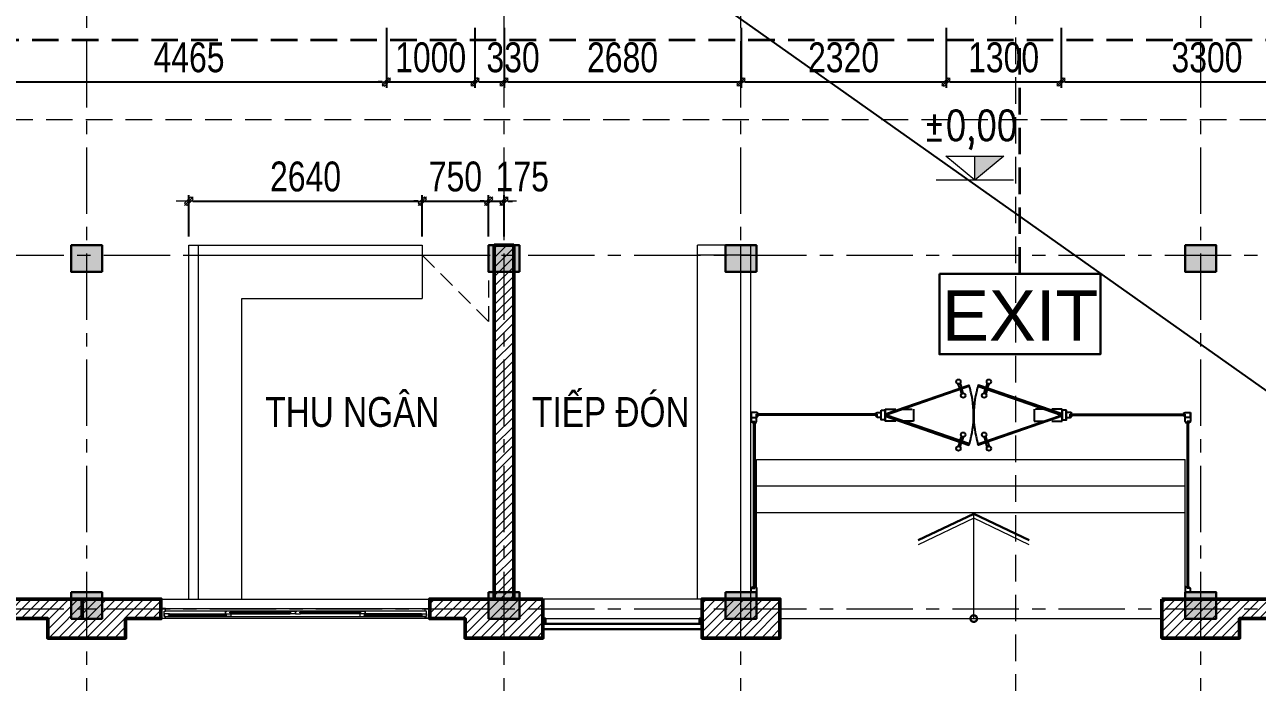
# Model space of a CAD drawing. Header units: millimetres. Extents: x 1109421 to 1726579, y -247837 to 144927.
# Drawn here: x 1653580 to 1667522, y -131475 to -124039 of the extents above; entities that cross this region are included whole.
import ezdxf
from ezdxf.enums import TextEntityAlignment as Align

# ---------------------------------------------------------------- set-up
doc = ezdxf.new("R2010")
doc.units = ezdxf.units.MM
doc.header["$LTSCALE"] = 600
doc.header["$MEASUREMENT"] = 0
for name, pattern in [('00_Hidden', [2.4, 1.6, -0.8]), ('CENTER', [2, 1.25, -0.25, 0.25, -0.25]), ('DASHED', [0.75, 0.5, -0.25]), ('HIDDEN', [0.375, 0.25, -0.125])]:
    doc.linetypes.add(name, pattern=pattern)
doc.layers.get('0').update_dxf_attribs({"lineweight": 0})
doc.layers.get('Defpoints').update_dxf_attribs({"lineweight": 0})
for name, color, linetype, lineweight in [('0.15_Cua', 144, 'Continuous', 15), ('21', 7, 'Continuous', 25), ('cat1', 30, 'Continuous', 50), ('cat2', 22, 'Continuous', 30), ('dim', 144, 'Continuous', 13), ('hatch1', 136, 'Continuous', 9), ('LC MANH DUT', 35, 'HIDDEN', 5), ('LC Text1', 3, 'Continuous', 20), ('LC Text2', 7, 'Continuous', 25), ('Noi that', 35, 'Continuous', 9), ('noithat', 125, 'Continuous', 9), ('PCCC-ATTOMAT', 3, 'Continuous', 30), ('PCCC-BAO CHAY - DAY', 3, 'DASHED', 35), ('thay1', 63, 'Continuous', 18), ('truc', 76, 'CENTER', 9)]:
    doc.layers.add(name, color=color, linetype=linetype, lineweight=lineweight)
for name, color, linetype in [('CUA', 67, 'Continuous'), ('Furniture', 17, 'Continuous'), ('HATCH', 8, 'Continuous')]:
    doc.layers.add(name, color=color, linetype=linetype)
doc.layers.add('KCS_Plotter', color=11, linetype='Continuous', plot=False)
doc.styles.add('chu theo TCVN', font='arial.ttf')
doc.styles.add('HOATBIF', font='hoatbif.shx', dxfattribs={"width": 0.8})
doc.styles.add('T1', font='Vnsimli.shx', dxfattribs={"width": 0.8})
doc.styles.add('T2', font='VHARIAL.TTF', dxfattribs={"width": 0.8})
doc.dimstyles.new('1-135', dxfattribs={"dimscale": 135, "dimtxt": 2.5, "dimasz": 0.35, "dimexe": 0.5, "dimexo": 0, "dimgap": 0.8, "dimtad": 1, "dimdec": 0, "dimzin": 0, "dimdsep": 46, "dimtxsty": 'HOATBIF', "dimblk1": 'DOT', "dimblk2": 'DOT', "dimsah": 1, "dimcen": -1, "dimdle": 1, "dimclrd": 256, "dimclre": 256, "dimclrt": 4, "dimadec": 3, "dimazin": 2, "dimtfac": 0.333333, "dimtdec": 0, "dimtix": 1, "dimtmove": 2, "dimatfit": 3, "dimldrblk": 'DOT', "dimfxl": 1, "dimtvp": 0.833333, "dimtolj": 1, "dimtzin": 0, "dimarcsym": 0})

# ---------------------------------------------------------------- blocks, each defined once
blk = doc.blocks.new('COT BT')
at = {"layer": 'cat2', "ltscale": 2}
h = blk.add_hatch(color=256, dxfattribs=at)
h.dxf.hatch_style = 1
h.paths.add_polyline_path([(240, 190), (-110, 190), (-110, -110), (240, -110)])
blk.add_lwpolyline([(-110, 190), (240, 190), (240, -110), (-110, -110)], close=True, dxfattribs=at)
blk = doc.blocks.new('Caodo1')
at = {"layer": 'LC Text1'}
blk.add_hatch(color=256, dxfattribs=at).paths.add_polyline_path([(0, 200), (0, 0), (243, 200)])
for p, q in [((0, 0), (0, 200)), ((324, 0), (-324, 0))]:
    blk.add_line(p, q, dxfattribs=at)
blk.add_lwpolyline([(-243, 200), (243, 200), (0, 0), (0, 0)], close=True, dxfattribs=at)
at = {"layer": 'LC Text1', "style": 'T1', "width": 0.8}
blk.add_attdef('%%P0,00', text='', height=250, dxfattribs=at).set_placement((-39, 460), align=Align.MIDDLE_CENTER)
blk = doc.blocks.new('*U616')
for p, q in [((50, 0), (2990, 0)), ((50, -110), (2990, -110)), ((95, -20), (730, -20)), ((790, -50), (1460, -50)), ((790, -80), (1460, -80)), ((2250, -50), (1580, -50)), ((2250, -80), (1580, -80)), ((2945, -20), (2310, -20)), ((2945, -50), (2310, -50))]:
    blk.add_line(p, q)
at = {"color": 8, "lineweight": 5}
for p, q in [((50, -20), (2990, -20)), ((2990, -80), (50, -80)), ((95, -30), (730, -30)), ((95, -40), (730, -40)), ((95, -50), (730, -50)), ((790, -60), (1460, -60)), ((790, -70), (1460, -70)), ((2250, -60), (1580, -60)), ((2250, -70), (1580, -70)), ((2945, -30), (2310, -30)), ((2945, -40), (2310, -40))]:
    blk.add_line(p, q, dxfattribs=at)
for points in [[(50, -20), (35, -20), (35, -80), (50, -80), (50, -110), (0, -110), (0, 0), (0, 0), (0, 0), (50, 0), (50, -20), (35, -20)], [(2990, -20), (3005, -20), (3005, -80), (2990, -80), (2990, -110), (3040, -110), (3040, 0), (3040, 0), (3040, 0), (2990, 0), (2990, -20), (3005, -20)], [(95, -40), (95, -50), (35, -50), (35, -20), (95, -20), (95, -30), (85, -30), (85, -40), (95, -40)], [(730, -40), (730, -50), (790, -50), (790, -20), (730, -20), (730, -30), (740, -30), (740, -40), (730, -40)], [(790, -70), (790, -80), (730, -80), (730, -50), (790, -50), (790, -60), (780, -60), (780, -70), (790, -70)], [(730, -50), (730, -80), (745, -80)], [(1460, -70), (1460, -80), (1520, -80), (1520, -50), (1460, -50), (1460, -60), (1470, -60), (1470, -70), (1460, -70)], [(1520, -50), (1520, -80), (1505, -80)], [(1520, -50), (1520, -80), (1535, -80)], [(1580, -70), (1580, -80), (1520, -80), (1520, -50), (1580, -50), (1580, -60), (1570, -60), (1570, -70), (1580, -70)], [(2310, -40), (2310, -50), (2250, -50), (2250, -20), (2310, -20), (2310, -30), (2300, -30), (2300, -40), (2310, -40)], [(2250, -70), (2250, -80), (2310, -80), (2310, -50), (2250, -50), (2250, -60), (2260, -60), (2260, -70), (2250, -70)], [(2310, -50), (2310, -80), (2295, -80)], [(2945, -40), (2945, -50), (3005, -50), (3005, -20), (2945, -20), (2945, -30), (2955, -30), (2955, -40), (2945, -40)]]:
    blk.add_lwpolyline(points)
for centre, start, end in [((94, -32), 14.2151, 83.5658), ((94, -38), 276.4342, 345.7849), ((731, -32), 96.4342, 165.7849), ((731, -38), 194.2151, 263.5658), ((789, -62), 14.2151, 83.5658), ((789, -68), 276.4342, 345.7849), ((1461, -62), 96.4342, 165.7849), ((1461, -68), 194.2151, 263.5658), ((1579, -62), 14.2151, 83.5658), ((1579, -68), 276.4342, 345.7849), ((2251, -62), 96.4342, 165.7849), ((2251, -68), 194.2151, 263.5658), ((2309, -32), 14.2151, 83.5658), ((2309, -38), 276.4342, 345.7849), ((2946, -32), 96.4342, 165.7849), ((2946, -38), 194.2151, 263.5658)]:
    blk.add_arc(centre, 8.25, start, end, dxfattribs=at)
blk = doc.blocks.new('DOT')
at = {"layer": 'dim'}
for p, q in [((-3, 0), (3, 0)), ((-1, -1), (1, 1))]:
    blk.add_line(p, q, dxfattribs=at)
blk.add_lwpolyline([(0.5, 1), (-1, -0.5), (-0.5, -1), (1, 0.5)], close=True, dxfattribs=at)
blk = doc.blocks.new('*D1763')
at = {"layer": 'Defpoints', "color": 0, "transparency": 16777216}
for p in [(1653207, -124075), (1657672, -124075), (1657672, -124687)]:
    blk.add_point(p, dxfattribs=at)
at = {"layer": 'dim', "lineweight": -2, "transparency": 16777216}
for p, q in [((1653207, -124075), (1653207, -124755)), ((1657672, -124075), (1657672, -124755)), ((1653254, -124687), (1657624, -124687))]:
    blk.add_line(p, q, dxfattribs=at)
at = {"layer": 'dim', "lineweight": -2, "transparency": 16777216, "xscale": 47.25, "yscale": 47.25, "zscale": 47.25, "rotation": 180}
blk.add_blockref('DOT', (1653207, -124687), dxfattribs=at)
at = {"layer": 'dim', "lineweight": -2, "transparency": 16777216, "xscale": 47.25, "yscale": 47.25, "zscale": 47.25}
blk.add_blockref('DOT', (1657672, -124687), dxfattribs=at)
at = {"layer": 'dim', "color": 4, "transparency": 16777216, "insert": (1655439, -124411), "char_height": 337.5, "attachment_point": 5, "style": 'HOATBIF'}
blk.add_mtext('\\A1;4465', dxfattribs=at)
blk = doc.blocks.new('_Dot')
at = {"color": 0, "linetype": 'ByBlock', "lineweight": -2}
blk.add_line((-0.5, 0), (-1, 0), dxfattribs=at)
at = {"color": 0, "linetype": 'ByBlock', "const_width": 0.5}
blk.add_lwpolyline([(-0.25, 0, 1), (0.25, 0, 1)], format="xyb", close=True, dxfattribs=at)
blk = doc.blocks.new('*D1764')
at = {"layer": 'Defpoints', "color": 0, "transparency": 16777216}
for p in [(1657672, -124075), (1658672, -124075), (1658672, -124687)]:
    blk.add_point(p, dxfattribs=at)
at = {"layer": 'dim', "lineweight": -2, "transparency": 16777216}
for p, q in [((1657672, -124075), (1657672, -124755)), ((1658672, -124075), (1658672, -124755)), ((1657624, -124687), (1657577, -124687)), ((1657672, -124687), (1658672, -124687)), ((1658719, -124687), (1658766, -124687))]:
    blk.add_line(p, q, dxfattribs=at)
at = {"layer": 'dim', "lineweight": -2, "transparency": 16777216, "xscale": 47.25, "yscale": 47.25, "zscale": 47.25}
blk.add_blockref('DOT', (1657672, -124687), dxfattribs=at)
at = {"layer": 'dim', "lineweight": -2, "transparency": 16777216, "xscale": 47.25, "yscale": 47.25, "zscale": 47.25, "rotation": 180}
blk.add_blockref('DOT', (1658672, -124687), dxfattribs=at)
at = {"layer": 'dim', "color": 4, "transparency": 16777216, "insert": (1658172, -124411), "char_height": 337.5, "attachment_point": 5, "style": 'HOATBIF'}
blk.add_mtext('\\A1;1000', dxfattribs=at)
blk = doc.blocks.new('*D1765')
at = {"layer": 'Defpoints', "color": 0, "transparency": 16777216}
for p in [(1658672, -124075), (1659002, -124075), (1659002, -124687)]:
    blk.add_point(p, dxfattribs=at)
at = {"layer": 'dim', "lineweight": -2, "transparency": 16777216}
for p, q in [((1658672, -124075), (1658672, -124755)), ((1659002, -124075), (1659002, -124755)), ((1658719, -124687), (1658954, -124687))]:
    blk.add_line(p, q, dxfattribs=at)
at = {"layer": 'dim', "lineweight": -2, "transparency": 16777216, "xscale": 47.25, "yscale": 47.25, "zscale": 47.25, "rotation": 180}
blk.add_blockref('DOT', (1658672, -124687), dxfattribs=at)
at = {"layer": 'dim', "lineweight": -2, "transparency": 16777216, "xscale": 47.25, "yscale": 47.25, "zscale": 47.25}
blk.add_blockref('DOT', (1659002, -124687), dxfattribs=at)
at = {"layer": 'dim', "color": 4, "transparency": 16777216, "insert": (1659104, -124411), "char_height": 337.5, "attachment_point": 5, "style": 'HOATBIF'}
blk.add_mtext('\\A1;330', dxfattribs=at)
blk = doc.blocks.new('*D1766')
at = {"layer": 'Defpoints', "color": 0, "transparency": 16777216}
for p in [(1659002, -124075), (1661682, -124075), (1661682, -124687)]:
    blk.add_point(p, dxfattribs=at)
at = {"layer": 'dim', "lineweight": -2, "transparency": 16777216}
for p, q in [((1659002, -124075), (1659002, -124755)), ((1661682, -124075), (1661682, -124755)), ((1659049, -124687), (1661634, -124687))]:
    blk.add_line(p, q, dxfattribs=at)
at = {"layer": 'dim', "lineweight": -2, "transparency": 16777216, "xscale": 47.25, "yscale": 47.25, "zscale": 47.25, "rotation": 180}
blk.add_blockref('DOT', (1659002, -124687), dxfattribs=at)
at = {"layer": 'dim', "lineweight": -2, "transparency": 16777216, "xscale": 47.25, "yscale": 47.25, "zscale": 47.25}
blk.add_blockref('DOT', (1661682, -124687), dxfattribs=at)
at = {"layer": 'dim', "color": 4, "transparency": 16777216, "insert": (1660342, -124411), "char_height": 337.5, "attachment_point": 5, "style": 'HOATBIF'}
blk.add_mtext('\\A1;2680', dxfattribs=at)
blk = doc.blocks.new('*D1767')
at = {"layer": 'Defpoints', "color": 0, "transparency": 16777216}
for p in [(1661682, -124075), (1664002, -124075), (1664002, -124687)]:
    blk.add_point(p, dxfattribs=at)
at = {"layer": 'dim', "lineweight": -2, "transparency": 16777216}
for p, q in [((1661682, -124075), (1661682, -124755)), ((1664002, -124075), (1664002, -124755)), ((1661729, -124687), (1663954, -124687))]:
    blk.add_line(p, q, dxfattribs=at)
at = {"layer": 'dim', "lineweight": -2, "transparency": 16777216, "xscale": 47.25, "yscale": 47.25, "zscale": 47.25, "rotation": 180}
blk.add_blockref('DOT', (1661682, -124687), dxfattribs=at)
at = {"layer": 'dim', "lineweight": -2, "transparency": 16777216, "xscale": 47.25, "yscale": 47.25, "zscale": 47.25}
blk.add_blockref('DOT', (1664002, -124687), dxfattribs=at)
at = {"layer": 'dim', "color": 4, "transparency": 16777216, "insert": (1662842, -124411), "char_height": 337.5, "attachment_point": 5, "style": 'HOATBIF'}
blk.add_mtext('\\A1;2320', dxfattribs=at)
blk = doc.blocks.new('*D1768')
at = {"layer": 'Defpoints', "color": 0, "transparency": 16777216}
for p in [(1664002, -124075), (1665302, -124075), (1665302, -124687)]:
    blk.add_point(p, dxfattribs=at)
at = {"layer": 'dim', "lineweight": -2, "transparency": 16777216}
for p, q in [((1664002, -124075), (1664002, -124755)), ((1665302, -124075), (1665302, -124755)), ((1664049, -124687), (1665254, -124687))]:
    blk.add_line(p, q, dxfattribs=at)
at = {"layer": 'dim', "lineweight": -2, "transparency": 16777216, "xscale": 47.25, "yscale": 47.25, "zscale": 47.25, "rotation": 180}
blk.add_blockref('DOT', (1664002, -124687), dxfattribs=at)
at = {"layer": 'dim', "lineweight": -2, "transparency": 16777216, "xscale": 47.25, "yscale": 47.25, "zscale": 47.25}
blk.add_blockref('DOT', (1665302, -124687), dxfattribs=at)
at = {"layer": 'dim', "color": 4, "transparency": 16777216, "insert": (1664652, -124411), "char_height": 337.5, "attachment_point": 5, "style": 'HOATBIF'}
blk.add_mtext('\\A1;1300', dxfattribs=at)
blk = doc.blocks.new('*D1769')
at = {"layer": 'Defpoints', "color": 0, "transparency": 16777216}
for p in [(1665302, -124075), (1668602, -124075), (1668602, -124687)]:
    blk.add_point(p, dxfattribs=at)
at = {"layer": 'dim', "lineweight": -2, "transparency": 16777216}
for p, q in [((1665302, -124075), (1665302, -124755)), ((1668602, -124075), (1668602, -124755)), ((1665349, -124687), (1668554, -124687))]:
    blk.add_line(p, q, dxfattribs=at)
at = {"layer": 'dim', "lineweight": -2, "transparency": 16777216, "xscale": 47.25, "yscale": 47.25, "zscale": 47.25, "rotation": 180}
blk.add_blockref('DOT', (1665302, -124687), dxfattribs=at)
at = {"layer": 'dim', "lineweight": -2, "transparency": 16777216, "xscale": 47.25, "yscale": 47.25, "zscale": 47.25}
blk.add_blockref('DOT', (1668602, -124687), dxfattribs=at)
at = {"layer": 'dim', "color": 4, "transparency": 16777216, "insert": (1666952, -124411), "char_height": 337.5, "attachment_point": 5, "style": 'HOATBIF'}
blk.add_mtext('\\A1;3300', dxfattribs=at)
blk = doc.blocks.new('*D1824')
at = {"layer": 'Defpoints', "color": 0, "transparency": 16777216}
for p in [(1658077, -126035), (1655437, -126434), (1658077, -126434)]:
    blk.add_point(p, dxfattribs=at)
at = {"layer": 'dim', "lineweight": -2, "transparency": 16777216}
for p, q in [((1655437, -126434), (1655437, -125967)), ((1658077, -126434), (1658077, -125967)), ((1655484, -126035), (1658029, -126035))]:
    blk.add_line(p, q, dxfattribs=at)
at = {"layer": 'dim', "lineweight": -2, "transparency": 16777216, "xscale": 47.25, "yscale": 47.25, "zscale": 47.25, "rotation": 180}
blk.add_blockref('DOT', (1655437, -126035), dxfattribs=at)
at = {"layer": 'dim', "lineweight": -2, "transparency": 16777216, "xscale": 47.25, "yscale": 47.25, "zscale": 47.25}
blk.add_blockref('DOT', (1658077, -126035), dxfattribs=at)
at = {"layer": 'dim', "color": 4, "transparency": 16777216, "insert": (1656757, -125758), "char_height": 337.5, "attachment_point": 5, "style": 'HOATBIF'}
blk.add_mtext('\\A1;2640', dxfattribs=at)
blk = doc.blocks.new('*D1825')
at = {"layer": 'Defpoints', "color": 0, "transparency": 16777216}
for p in [(1658827, -126035), (1658077, -126434), (1658827, -126434)]:
    blk.add_point(p, dxfattribs=at)
at = {"layer": 'dim', "lineweight": -2, "transparency": 16777216}
for p, q in [((1658077, -126434), (1658077, -125967)), ((1658827, -126434), (1658827, -125967)), ((1658029, -126035), (1657982, -126035)), ((1658077, -126035), (1658827, -126035)), ((1658874, -126035), (1658921, -126035))]:
    blk.add_line(p, q, dxfattribs=at)
at = {"layer": 'dim', "lineweight": -2, "transparency": 16777216, "xscale": 47.25, "yscale": 47.25, "zscale": 47.25}
blk.add_blockref('DOT', (1658077, -126035), dxfattribs=at)
at = {"layer": 'dim', "lineweight": -2, "transparency": 16777216, "xscale": 47.25, "yscale": 47.25, "zscale": 47.25, "rotation": 180}
blk.add_blockref('DOT', (1658827, -126035), dxfattribs=at)
at = {"layer": 'dim', "color": 4, "transparency": 16777216, "insert": (1658452, -125758), "char_height": 337.5, "attachment_point": 5, "style": 'HOATBIF'}
blk.add_mtext('\\A1;750', dxfattribs=at)
blk = doc.blocks.new('*D1826')
at = {"layer": 'Defpoints', "color": 0, "transparency": 16777216}
for p in [(1659002, -126035), (1658827, -126434), (1659002, -126434)]:
    blk.add_point(p, dxfattribs=at)
at = {"layer": 'dim', "lineweight": -2, "transparency": 16777216}
for p, q in [((1658827, -126434), (1658827, -125967)), ((1659002, -126434), (1659002, -125967)), ((1658779, -126035), (1658732, -126035)), ((1658827, -126035), (1659002, -126035)), ((1659049, -126035), (1659096, -126035))]:
    blk.add_line(p, q, dxfattribs=at)
at = {"layer": 'dim', "lineweight": -2, "transparency": 16777216, "xscale": 47.25, "yscale": 47.25, "zscale": 47.25}
blk.add_blockref('DOT', (1658827, -126035), dxfattribs=at)
at = {"layer": 'dim', "lineweight": -2, "transparency": 16777216, "xscale": 47.25, "yscale": 47.25, "zscale": 47.25, "rotation": 180}
blk.add_blockref('DOT', (1659002, -126035), dxfattribs=at)
at = {"layer": 'dim', "color": 4, "transparency": 16777216, "insert": (1659208, -125758), "char_height": 337.5, "attachment_point": 5, "style": 'HOATBIF'}
blk.add_mtext('\\A1;175', dxfattribs=at)

msp = doc.modelspace()

# ---------------------------------------------------------------- hatches: boundary and pattern name
at = {"layer": 'hatch1'}
h = msp.add_hatch(dxfattribs=at)
h.set_pattern_fill('ANSI31', color=256, scale=600)
h.set_pattern_definition([(45, (-378898.68, -175305.75), (-53.0330086, 53.0330086), [])])
h.paths.add_polyline_path([(1643451.7, -130534.3), (1643051.7, -130534.3), (1642391.7, -130534.3), (1642391.7, -126244.3), (1642171.7, -126244.3), (1642171.7, -130754.3), (1642171.7, -130974.3), (1643051.7, -130974.3), (1643051.7, -130754.3), (1643451.7, -130754.3)])
h.paths.add_polyline_path([(1649121.7, -130534.3), (1648721.7, -130534.3), (1647841.7, -130534.3), (1647441.7, -130534.3), (1647441.7, -130754.3), (1647841.7, -130754.3), (1647841.7, -130974.3), (1648721.7, -130974.3), (1648721.7, -130754.3), (1649121.7, -130754.3)])
h.paths.add_polyline_path([(1653841.7, -130534.3), (1653441.7, -130534.3), (1653441.7, -130754.3), (1653841.7, -130754.3), (1653841.7, -130974.3), (1654721.7, -130974.3), (1654721.7, -130754.3), (1655121.7, -130754.3), (1655121.7, -130534.3), (1654721.7, -130534.3)])
h.paths.add_polyline_path([(1659441.7, -130754.3), (1659441.7, -130534.3), (1658561.7, -130534.3), (1658161.7, -130534.3), (1658161.7, -130754.3), (1658561.7, -130754.3), (1658561.7, -130974.3), (1659441.7, -130974.3)])
h.paths.add_polyline_path([(1659111.7, -126534.3), (1658891.7, -126534.3), (1658891.7, -130534.3), (1659111.7, -130534.3)])
h.paths.add_polyline_path([(1662121.7, -130534.3), (1661241.7, -130534.3), (1661241.7, -130754.3), (1661241.7, -130974.3), (1662121.7, -130974.3)])
h.paths.add_polyline_path([(1667721.7, -130534.3), (1667321.7, -130534.3), (1666441.7, -130534.3), (1666441.7, -130754.3), (1666441.7, -130974.3), (1667321.7, -130974.3), (1667321.7, -130754.3), (1667721.7, -130754.3)])
h.paths.add_polyline_path([(1673721.7, -130534.3), (1673321.7, -130534.3), (1672441.7, -130534.3), (1672041.7, -130534.3), (1672041.7, -130754.3), (1672441.7, -130754.3), (1672441.7, -130974.3), (1673321.7, -130974.3), (1673321.7, -130754.3), (1673721.7, -130754.3)])
h.paths.add_polyline_path([(1679906.7, -130534.3), (1678306.7, -130534.3), (1678306.7, -130754.3), (1678706.7, -130754.3), (1678706.7, -131194.3), (1679906.7, -131194.3)])
h.paths.add_polyline_path([(1679681.2, -130754.3), (1679681.2, -130974.3), (1678921.2, -130974.3), (1678921.2, -130754.3)], flags=16)
h.paths.add_polyline_path([(1684191.7, -130534.3), (1682991.7, -130534.3), (1682991.7, -131194.3), (1684191.7, -131194.3)])
h.paths.add_polyline_path([(1683971.7, -130754.3), (1683971.7, -130974.3), (1683211.7, -130974.3), (1683211.7, -130754.3)], flags=16)
h.paths.add_polyline_path([(1678881.7, -127884.3), (1678771.7, -127884.3), (1678771.7, -130534.3), (1678881.7, -130534.3)])
h.paths.add_polyline_path([(1683971.7, -126534.3), (1678771.7, -126534.3), (1678771.7, -126884.3), (1678881.7, -126884.3), (1678881.7, -126754.3), (1683971.7, -126754.3)], flags=17)
h.paths.add_polyline_path([(1681711.7, -125394.3), (1681491.7, -125394.3), (1681491.7, -126534.3), (1681711.7, -126534.3)], flags=17)
h.paths.add_polyline_path([(1684191.7, -118534.3), (1642171.7, -118534.3), (1642171.7, -124044.3), (1642391.7, -124044.3), (1642391.7, -123754.3), (1643881.7, -123754.3), (1643881.7, -123644.3), (1642391.7, -123644.3), (1642391.7, -118754.3), (1646266.7, -118754.3), (1646266.7, -123644.3), (1645181.7, -123644.3), (1645181.7, -123754.3), (1646266.7, -123754.3), (1646376.7, -123754.3), (1648566.7, -123754.3), (1648566.7, -123644.3), (1646376.7, -123644.3), (1646376.7, -118754.3), (1650186.7, -118754.3), (1650186.7, -123644.3), (1649866.7, -123644.3), (1649866.7, -123754.3), (1650186.7, -123754.3), (1650296.7, -123754.3), (1651906.7, -123754.3), (1651906.7, -123644.3), (1650296.7, -123644.3), (1650296.7, -118754.3), (1654171.7, -118754.3), (1654171.7, -123644.3), (1653206.7, -123644.3), (1653206.7, -123754.3), (1657671.7, -123754.3), (1657671.7, -123644.3), (1654391.7, -123644.3), (1654391.7, -118754.3), (1658891.7, -118754.3), (1658891.7, -123644.3), (1658671.7, -123644.3), (1658671.7, -123754.3), (1659513.5, -123754.3), (1659733.5, -123534.3), (1659111.7, -123534.3), (1659111.7, -118754.3), (1661571.7, -118754.3), (1661571.7, -123534.3), (1660893.5, -123534.3), (1661113.5, -123754.3), (1661791.7, -123754.3), (1664001.7, -123754.3), (1664001.7, -123644.3), (1661791.7, -123644.3), (1661791.7, -118754.3), (1666771.7, -118754.3), (1666771.7, -123644.3), (1666991.7, -123644.3), (1666991.7, -118754.3), (1671391.7, -118754.3), (1671391.7, -123644.3), (1669901.7, -123644.3), (1669901.7, -123754.3), (1673101.7, -123754.3), (1673101.7, -123644.3), (1671501.7, -123644.3), (1671501.7, -118754.3), (1676051.7, -118754.3), (1676051.7, -123644.3), (1674401.7, -123644.3), (1674401.7, -123754.3), (1675771.7, -123754.3), (1677651.7, -123754.3), (1677651.7, -123534.3), (1676271.7, -123534.3), (1676271.7, -118754.3), (1678771.7, -118754.3), (1678771.7, -123534.3), (1678551.7, -123534.3), (1678551.7, -123754.3), (1679211.7, -123754.3), (1679211.7, -123534.3), (1678991.7, -123534.3), (1678991.7, -118754.3), (1681491.7, -118754.3), (1681491.7, -124494.3), (1681711.7, -124494.3), (1681711.7, -118754.3), (1683971.7, -118754.3), (1683971.7, -128934.3), (1684191.7, -128934.3)])
h.paths.add_polyline_path([(1681491.7, -123534.3), (1680111.7, -123534.3), (1680111.7, -123754.3), (1681491.7, -123754.3)], flags=17)
h.paths.add_polyline_path([(1668601.7, -123644.3), (1665301.7, -123644.3), (1665301.7, -123754.3), (1668601.7, -123754.3)], flags=17)

# ---------------------------------------------------------------- linework, layer by layer
at = {"layer": '21', "ltscale": 0.5}
for p, q in [((1661856.7, -128423.6), (1661798.7, -128423.6)), ((1661798.7, -128481.6), (1661856.7, -128481.6)), ((1661798.7, -128481.6), (1661856.7, -128481.6)), ((1661844.7, -128547.6), (1661856.7, -128527.6)), ((1661844.7, -128547.6), (1661856.7, -128527.6)), ((1661876.7, -128435.6), (1661856.7, -128423.6)), ((1661856.7, -128527.6), (1661856.7, -128481.6)), ((1661856.7, -128527.6), (1661856.7, -128481.6)), ((1663200.2, -128435.6), (1663220.2, -128423.6)), ((1663200.2, -128435.6), (1663220.2, -128423.6)), ((1663220.2, -128423.6), (1663266.2, -128423.6)), ((1663220.2, -128423.6), (1663266.2, -128423.6)), ((1663266.2, -128481.6), (1663266.2, -128423.6)), ((1663266.2, -128481.6), (1663266.2, -128423.6)), ((1663314.2, -128481.6), (1663314.2, -128423.6)), ((1665310.9, -128481.6), (1665310.9, -128423.6)), ((1665314.2, -128481.6), (1665314.2, -128423.6)), ((1665358.9, -128481.6), (1665358.9, -128423.6)), ((1665404.9, -128423.6), (1665358.9, -128423.6)), ((1665358.9, -128481.6), (1665358.9, -128423.6)), ((1665404.9, -128423.6), (1665358.9, -128423.6)), ((1665362.2, -128481.6), (1665362.2, -128423.6)), ((1665408.2, -128423.6), (1665362.2, -128423.6)), ((1665424.9, -128435.6), (1665404.9, -128423.6)), ((1665424.9, -128435.6), (1665404.9, -128423.6)), ((1665428.2, -128435.6), (1665408.2, -128423.6)), ((1666686.7, -128435.6), (1666706.7, -128423.6)), ((1666706.7, -128423.6), (1666764.7, -128423.6)), ((1666764.7, -128481.6), (1666706.7, -128481.6)), ((1666706.7, -128527.6), (1666706.7, -128481.6)), ((1666764.7, -128481.6), (1666706.7, -128481.6)), ((1666706.7, -128527.6), (1666706.7, -128481.6)), ((1666718.7, -128547.6), (1666706.7, -128527.6)), ((1666718.7, -128547.6), (1666706.7, -128527.6)), ((1661844.7, -130390.7), (1661856.7, -130410.7)), ((1661856.7, -130410.7), (1661856.7, -130456.7)), ((1666718.7, -130390.7), (1666706.7, -130410.7)), ((1666706.7, -130410.7), (1666706.7, -130456.7))]:
    msp.add_line(p, q, dxfattribs=at)
at = {"layer": '21', "color": 0, "lineweight": 30}
for p, q in [((1661798.7, -128481.6), (1661798.7, -128423.6)), ((1661798.7, -128481.6), (1661798.7, -128423.6)), ((1661798.7, -128423.6), (1661798.7, -128481.6)), ((1661798.7, -128481.6), (1661798.7, -128423.6)), ((1661798.7, -128481.6), (1661798.7, -128423.6)), ((1661798.7, -128423.6), (1661798.7, -128481.6)), ((1661798.7, -128423.6), (1661798.7, -128481.6)), ((1661798.7, -128481.6), (1661798.7, -128423.6)), ((1661798.7, -128481.6), (1661798.7, -128423.6)), ((1661798.7, -128423.6), (1661798.7, -128481.6)), ((1661798.7, -128481.6), (1661798.7, -128423.6)), ((1661798.7, -128481.6), (1661798.7, -128423.6)), ((1661798.7, -128481.6), (1661798.7, -128423.6)), ((1661798.7, -128481.6), (1661798.7, -128423.6)), ((1661798.7, -128423.6), (1661798.7, -128481.6)), ((1661798.7, -128481.6), (1661798.7, -128423.6)), ((1661798.7, -128481.6), (1661798.7, -128423.6)), ((1661798.7, -128423.6), (1661798.7, -128481.6)), ((1661798.7, -128481.6), (1661798.7, -128423.6)), ((1661798.7, -128481.6), (1661798.7, -128423.6)), ((1661798.7, -128423.6), (1661798.7, -128481.6)), ((1661798.7, -128481.6), (1661798.7, -128423.6)), ((1661798.7, -128481.6), (1661798.7, -128423.6)), ((1661798.7, -128423.6), (1661798.7, -128481.6)), ((1661798.7, -128423.6), (1661798.7, -128481.6)), ((1661798.7, -128481.6), (1661798.7, -128423.6)), ((1661798.7, -128481.6), (1661798.7, -128423.6)), ((1661798.7, -128423.6), (1661798.7, -128481.6)), ((1661798.7, -128481.6), (1661798.7, -128423.6)), ((1666764.7, -128481.6), (1666764.7, -128423.6)), ((1666764.7, -128481.6), (1666764.7, -128423.6)), ((1666764.7, -128423.6), (1666764.7, -128481.6)), ((1666764.7, -128481.6), (1666764.7, -128423.6)), ((1666764.7, -128481.6), (1666764.7, -128423.6)), ((1666764.7, -128423.6), (1666764.7, -128481.6)), ((1666764.7, -128423.6), (1666764.7, -128481.6)), ((1666764.7, -128481.6), (1666764.7, -128423.6)), ((1666764.7, -128481.6), (1666764.7, -128423.6)), ((1666764.7, -128423.6), (1666764.7, -128481.6)), ((1666764.7, -128481.6), (1666764.7, -128423.6)), ((1666764.7, -128481.6), (1666764.7, -128423.6)), ((1666764.7, -128481.6), (1666764.7, -128423.6)), ((1666764.7, -128481.6), (1666764.7, -128423.6)), ((1666764.7, -128423.6), (1666764.7, -128481.6)), ((1666764.7, -128481.6), (1666764.7, -128423.6)), ((1666764.7, -128481.6), (1666764.7, -128423.6)), ((1666764.7, -128423.6), (1666764.7, -128481.6)), ((1666764.7, -128481.6), (1666764.7, -128423.6)), ((1666764.7, -128481.6), (1666764.7, -128423.6)), ((1666764.7, -128423.6), (1666764.7, -128481.6)), ((1666764.7, -128481.6), (1666764.7, -128423.6)), ((1666764.7, -128481.6), (1666764.7, -128423.6)), ((1666764.7, -128423.6), (1666764.7, -128481.6)), ((1666764.7, -128423.6), (1666764.7, -128481.6)), ((1666764.7, -128481.6), (1666764.7, -128423.6)), ((1666764.7, -128481.6), (1666764.7, -128423.6)), ((1666764.7, -128423.6), (1666764.7, -128481.6)), ((1666764.7, -128481.6), (1666764.7, -128423.6)), ((1661798.7, -130456.7), (1661856.7, -130456.7)), ((1661798.7, -130456.7), (1661856.7, -130456.7)), ((1661856.7, -130456.7), (1661798.7, -130456.7)), ((1661798.7, -130456.7), (1661856.7, -130456.7)), ((1661798.7, -130456.7), (1661856.7, -130456.7)), ((1661856.7, -130456.7), (1661798.7, -130456.7)), ((1661856.7, -130456.7), (1661798.7, -130456.7)), ((1661798.7, -130456.7), (1661856.7, -130456.7)), ((1661798.7, -130456.7), (1661856.7, -130456.7)), ((1661856.7, -130456.7), (1661798.7, -130456.7)), ((1661798.7, -130456.7), (1661856.7, -130456.7)), ((1661798.7, -130456.7), (1661856.7, -130456.7)), ((1661798.7, -130456.7), (1661856.7, -130456.7)), ((1661798.7, -130456.7), (1661856.7, -130456.7)), ((1661856.7, -130456.7), (1661798.7, -130456.7)), ((1661798.7, -130456.7), (1661856.7, -130456.7)), ((1661798.7, -130456.7), (1661856.7, -130456.7)), ((1661856.7, -130456.7), (1661798.7, -130456.7)), ((1661798.7, -130456.7), (1661856.7, -130456.7)), ((1661798.7, -130456.7), (1661856.7, -130456.7)), ((1661856.7, -130456.7), (1661798.7, -130456.7)), ((1661798.7, -130456.7), (1661856.7, -130456.7)), ((1661798.7, -130456.7), (1661856.7, -130456.7)), ((1661856.7, -130456.7), (1661798.7, -130456.7)), ((1661856.7, -130456.7), (1661798.7, -130456.7)), ((1661798.7, -130456.7), (1661856.7, -130456.7)), ((1661798.7, -130456.7), (1661856.7, -130456.7)), ((1661856.7, -130456.7), (1661798.7, -130456.7)), ((1661798.7, -130456.7), (1661856.7, -130456.7)), ((1666764.7, -130456.7), (1666706.7, -130456.7)), ((1666764.7, -130456.7), (1666706.7, -130456.7)), ((1666706.7, -130456.7), (1666764.7, -130456.7)), ((1666764.7, -130456.7), (1666706.7, -130456.7)), ((1666764.7, -130456.7), (1666706.7, -130456.7)), ((1666706.7, -130456.7), (1666764.7, -130456.7)), ((1666706.7, -130456.7), (1666764.7, -130456.7)), ((1666764.7, -130456.7), (1666706.7, -130456.7)), ((1666764.7, -130456.7), (1666706.7, -130456.7)), ((1666706.7, -130456.7), (1666764.7, -130456.7)), ((1666764.7, -130456.7), (1666706.7, -130456.7)), ((1666764.7, -130456.7), (1666706.7, -130456.7)), ((1666764.7, -130456.7), (1666706.7, -130456.7)), ((1666764.7, -130456.7), (1666706.7, -130456.7)), ((1666706.7, -130456.7), (1666764.7, -130456.7)), ((1666764.7, -130456.7), (1666706.7, -130456.7)), ((1666764.7, -130456.7), (1666706.7, -130456.7)), ((1666706.7, -130456.7), (1666764.7, -130456.7)), ((1666764.7, -130456.7), (1666706.7, -130456.7)), ((1666764.7, -130456.7), (1666706.7, -130456.7)), ((1666706.7, -130456.7), (1666764.7, -130456.7)), ((1666764.7, -130456.7), (1666706.7, -130456.7)), ((1666764.7, -130456.7), (1666706.7, -130456.7)), ((1666706.7, -130456.7), (1666764.7, -130456.7)), ((1666706.7, -130456.7), (1666764.7, -130456.7)), ((1666764.7, -130456.7), (1666706.7, -130456.7)), ((1666764.7, -130456.7), (1666706.7, -130456.7)), ((1666706.7, -130456.7), (1666764.7, -130456.7)), ((1666764.7, -130456.7), (1666706.7, -130456.7))]:
    msp.add_line(p, q, dxfattribs=at)
at = {"layer": '21'}
for p, q in [((1661798.7, -128481.6), (1661856.7, -128481.6)), ((1661798.7, -128481.6), (1661798.7, -128527.6)), ((1661798.7, -128481.6), (1661798.7, -128527.6)), ((1661798.7, -128527.6), (1661836.7, -128527.6)), ((1661798.7, -128527.6), (1661824.7, -128547.9)), ((1661798.7, -128527.6), (1661836.7, -128527.6)), ((1661798.7, -128527.6), (1661824.7, -128547.9)), ((1661814.7, -128527.6), (1661836.7, -128527.6)), ((1661814.7, -128527.6), (1661836.7, -128527.6)), ((1661836.7, -128527.6), (1661836.7, -128547.6)), ((1661836.7, -128527.6), (1661836.7, -128547.6)), ((1661856.7, -128443.6), (1661876.7, -128443.6)), ((1661856.7, -128465.6), (1661856.7, -128443.6)), ((1661856.7, -128481.6), (1661856.7, -128443.6)), ((1661856.7, -128481.6), (1661876.6, -128455.6)), ((1661876.7, -128443.6), (1661876.7, -128435.6)), ((1663220.2, -128481.6), (1663200, -128455.6)), ((1663220.2, -128481.6), (1663200, -128455.6)), ((1663200.2, -128443.6), (1663200.2, -128435.6)), ((1663200.2, -128443.6), (1663200.2, -128435.6)), ((1663220.2, -128443.6), (1663200.2, -128443.6)), ((1663220.2, -128443.6), (1663200.2, -128443.6)), ((1663220.2, -128465.6), (1663220.2, -128443.6)), ((1663220.2, -128481.6), (1663220.2, -128443.6)), ((1663220.2, -128465.6), (1663220.2, -128443.6)), ((1663220.2, -128481.6), (1663220.2, -128443.6)), ((1663266.2, -128481.6), (1663220.2, -128481.6)), ((1663266.2, -128481.6), (1663220.2, -128481.6)), ((1665358.9, -128481.6), (1665404.9, -128481.6)), ((1665358.9, -128481.6), (1665404.9, -128481.6)), ((1665362.2, -128481.6), (1665408.2, -128481.6)), ((1665404.9, -128443.6), (1665424.9, -128443.6)), ((1665404.9, -128465.6), (1665404.9, -128443.6)), ((1665404.9, -128481.6), (1665404.9, -128443.6)), ((1665404.9, -128443.6), (1665424.9, -128443.6)), ((1665404.9, -128465.6), (1665404.9, -128443.6)), ((1665404.9, -128481.6), (1665404.9, -128443.6)), ((1665404.9, -128481.6), (1665425.1, -128455.6)), ((1665404.9, -128481.6), (1665425.1, -128455.6)), ((1665408.2, -128443.6), (1665428.2, -128443.6)), ((1665408.2, -128465.6), (1665408.2, -128443.6)), ((1665408.2, -128481.6), (1665408.2, -128443.6)), ((1665408.2, -128481.6), (1665428.5, -128455.6)), ((1665424.9, -128443.6), (1665424.9, -128435.6)), ((1665424.9, -128443.6), (1665424.9, -128435.6)), ((1665428.2, -128443.6), (1665428.2, -128435.6)), ((1666686.7, -128443.6), (1666686.7, -128435.6)), ((1666706.7, -128443.6), (1666686.7, -128443.6)), ((1666706.7, -128481.6), (1666686.9, -128455.6)), ((1666706.7, -128465.6), (1666706.7, -128443.6)), ((1666706.7, -128481.6), (1666706.7, -128443.6)), ((1666764.7, -128481.6), (1666706.7, -128481.6)), ((1666726.7, -128527.6), (1666726.7, -128547.6)), ((1666748.7, -128527.6), (1666726.7, -128527.6)), ((1666764.7, -128527.6), (1666726.7, -128527.6)), ((1666726.7, -128527.6), (1666726.7, -128547.6)), ((1666748.7, -128527.6), (1666726.7, -128527.6)), ((1666764.7, -128527.6), (1666726.7, -128527.6)), ((1666764.7, -128527.6), (1666738.7, -128547.9)), ((1666764.7, -128527.6), (1666738.7, -128547.9)), ((1666764.7, -128481.6), (1666764.7, -128527.6)), ((1666764.7, -128481.6), (1666764.7, -128527.6)), ((1661836.7, -128547.6), (1661844.7, -128547.6)), ((1661836.7, -128547.6), (1661844.7, -128547.6)), ((1666726.7, -128547.6), (1666718.7, -128547.6)), ((1666726.7, -128547.6), (1666718.7, -128547.6)), ((1661798.7, -130410.7), (1661824.7, -130390.9)), ((1661798.7, -130456.7), (1661798.7, -130410.7)), ((1661798.7, -130410.7), (1661836.7, -130410.7)), ((1661814.7, -130410.7), (1661836.7, -130410.7)), ((1661836.7, -130390.7), (1661844.7, -130390.7)), ((1661836.7, -130410.7), (1661836.7, -130390.7)), ((1666726.7, -130390.7), (1666718.7, -130390.7)), ((1666726.7, -130410.7), (1666726.7, -130390.7)), ((1666748.7, -130410.7), (1666726.7, -130410.7)), ((1666764.7, -130410.7), (1666726.7, -130410.7)), ((1666764.7, -130410.7), (1666738.7, -130390.9)), ((1666764.7, -130456.7), (1666764.7, -130410.7))]:
    msp.add_line(p, q, dxfattribs=at)
at = {"layer": '21', "ltscale": 0.5}
for points in [[(1663266.2, -128398.6), (1663314.2, -128398.6), (1663314.2, -128506.6), (1663266.2, -128506.6)], [(1663266.2, -128398.6), (1663314.2, -128398.6), (1663314.2, -128506.6), (1663266.2, -128506.6)], [(1665358.9, -128398.6), (1665310.9, -128398.6), (1665310.9, -128506.6), (1665358.9, -128506.6)], [(1665358.9, -128398.6), (1665310.9, -128398.6), (1665310.9, -128506.6), (1665358.9, -128506.6)], [(1665362.2, -128398.6), (1665314.2, -128398.6), (1665314.2, -128506.6), (1665362.2, -128506.6)]]:
    msp.add_lwpolyline(points, close=True, dxfattribs=at)
at = {"layer": 'cat1'}
for p, q in [((1658891.7, -126534.3), (1658891.7, -130534.3)), ((1658891.7, -126534.3), (1659111.7, -126534.3)), ((1659111.7, -126534.3), (1659111.7, -130534.3)), ((1654231.7, -130754.3), (1654231.7, -130534.3))]:
    msp.add_line(p, q, dxfattribs=at)
for points in [[(1654721.7, -130534.3), (1653841.7, -130534.3), (1653441.7, -130534.3), (1653441.7, -130754.3), (1653841.7, -130754.3), (1653841.7, -130974.3), (1654721.7, -130974.3), (1654721.7, -130754.3), (1655121.7, -130754.3), (1655121.7, -130534.3), (1654721.7, -130534.3)], [(1659441.7, -130534.3), (1658561.7, -130534.3), (1658161.7, -130534.3), (1658161.7, -130754.3), (1658561.7, -130754.3), (1658561.7, -130974.3), (1659441.7, -130974.3), (1659441.7, -130754.3), (1659441.7, -130754.3), (1659441.7, -130534.3), (1659441.7, -130534.3)], [(1661241.7, -130754.3), (1661241.7, -130534.3), (1662121.7, -130534.3), (1662121.7, -130974.3), (1661241.7, -130974.3), (1661241.7, -130754.3)], [(1666441.7, -130534.3), (1667321.7, -130534.3), (1667721.7, -130534.3), (1667721.7, -130754.3), (1667321.7, -130754.3), (1667321.7, -130974.3), (1666441.7, -130974.3), (1666441.7, -130754.3), (1666441.7, -130754.3), (1666441.7, -130534.3), (1666441.7, -130534.3)]]:
    msp.add_lwpolyline(points, dxfattribs=at)
msp.add_lwpolyline([(1659441.7, -130754.3), (1659441.7, -130754.3), (1659441.7, -130974.3), (1659441.7, -130974.3)], close=True, dxfattribs=at)
at = {"layer": 'cat2'}
msp.add_lwpolyline([(1664941.6, -129869.5), (1664314.2, -129569.5), (1663686.8, -129869.5)], dxfattribs=at)
for points in [[(1659441.7, -130814.3), (1659471.7, -130814.3), (1659471.7, -130754.3), (1659441.7, -130754.3)], [(1661211.7, -130814.3), (1661241.7, -130814.3), (1661241.7, -130754.3), (1661211.7, -130754.3)], [(1659441.7, -130874.3), (1661241.7, -130874.3), (1661241.7, -130814.3), (1659441.7, -130814.3)]]:
    msp.add_lwpolyline(points, close=True, dxfattribs=at)
at = {"layer": 'CUA', "color": 9}
for points in [[(1663318, -128439.3), (1664260.2, -128114.3), (1664265.1, -128128.5), (1663322.9, -128453.5)], [(1665311.5, -128439.3), (1664366.5, -128114.3), (1664361.7, -128128.5), (1665306.6, -128453.5)], [(1663318, -128467.7), (1664260.2, -128792.7), (1664265.1, -128778.5), (1663322.9, -128453.5)], [(1665311.5, -128467.7), (1664366.5, -128792.7), (1664361.7, -128778.5), (1665306.6, -128453.5)]]:
    msp.add_lwpolyline(points, close=True, dxfattribs=at)
for centre in [(1664141.2, -128075.9), (1664485.5, -128075.9), (1664194.9, -128231.9), (1664431.9, -128231.9), (1664194.9, -128675.1), (1664431.9, -128675.1), (1664141.2, -128831.1), (1664485.5, -128831.1)]:
    msp.add_circle(centre, 25, dxfattribs=at)
at = {"layer": 'Furniture', "ltscale": 0.5}
for p, q in [((1661824.7, -128527.6), (1661824.7, -130390.9)), ((1661836.7, -128527.6), (1661836.7, -130390.7)), ((1663220.2, -128455.6), (1661876.6, -128455.6)), ((1663220.2, -128443.6), (1661876.7, -128443.6)), ((1665404.9, -128443.6), (1666686.7, -128443.6)), ((1665404.9, -128455.6), (1666686.9, -128455.6)), ((1666726.7, -128527.6), (1666726.7, -130390.7)), ((1666738.7, -128527.6), (1666738.7, -130390.9))]:
    msp.add_line(p, q, dxfattribs=at)
at = {"layer": 'HATCH'}
for points in [[(1664139.9, -128102.8), (1664158.8, -128096.3), (1664175.1, -128143.5), (1664156.2, -128150)], [(1664486.8, -128102.8), (1664467.9, -128096.3), (1664451.7, -128143.5), (1664470.6, -128150)], [(1664177.3, -128211.5), (1664196.2, -128205), (1664179.9, -128157.7), (1664161, -128164.2)], [(1664449.4, -128211.5), (1664430.5, -128205), (1664446.8, -128157.7), (1664465.7, -128164.2)], [(1664139.9, -128804.2), (1664158.8, -128810.7), (1664175.1, -128763.4), (1664156.2, -128756.9)], [(1664177.3, -128695.5), (1664196.2, -128702), (1664179.9, -128749.3), (1664161, -128742.8)], [(1664449.4, -128695.5), (1664430.5, -128702), (1664446.8, -128749.3), (1664465.7, -128742.8)], [(1664486.8, -128804.2), (1664467.9, -128810.7), (1664451.7, -128763.4), (1664470.6, -128756.9)]]:
    msp.add_lwpolyline(points, close=True, dxfattribs=at)
at = {"layer": 'HATCH', "linetype": 'HIDDEN'}
for points in [[(1663432.6, -128521.5), (1663314.2, -128521.5), (1663314.2, -128385.5), (1663432.6, -128385.5)], [(1663467.7, -128385.5), (1663632.2, -128385.5), (1663632.2, -128521.5), (1663467.7, -128521.5)], [(1665161.2, -128385.5), (1664996.2, -128385.5), (1664996.2, -128521.5), (1665161.2, -128521.5)], [(1665196.4, -128521.5), (1665314.2, -128521.5), (1665314.2, -128385.5), (1665196.4, -128385.5)]]:
    msp.add_lwpolyline(points, dxfattribs=at)
at = {"layer": 'HATCH'}
for centre, radius, start, end in [((1663182.5, -128454.3), 1130, 343.32862, 17.51245), ((1665445, -128454.3), 1130.8, 162.49917, 196.65976)]:
    msp.add_arc(centre, radius, start, end, dxfattribs=at)
at = {"layer": 'hatch1'}
msp.add_line((1664314.2, -130754.3), (1664314.2, -129569.5), dxfattribs=at)
msp.add_lwpolyline([(1664941.6, -129919.5), (1664314.2, -129619.5), (1663686.8, -129919.5)], dxfattribs=at)
at = {"layer": 'hatch1', "const_width": 25}
msp.add_lwpolyline([(1664276.7, -130754.3, 1), (1664351.7, -130754.3, 1)], format="xyb", close=True, dxfattribs=at)
at = {"layer": 'KCS_Plotter'}
msp.add_line((1636182.2, -105945.3), (1696389.3, -148520.3), dxfattribs=at)
at = {"layer": 'LC MANH DUT', "ltscale": 2}
for p, q in [((1664789.2, -136634.6), (1664789.2, -115040)), ((1638522.3, -125110.6), (1687178.5, -125110.6))]:
    msp.add_line(p, q, dxfattribs=at)
at = {"layer": 'Noi that', "linetype": '00_Hidden', "ltscale": 0.2}
for p, q in [((1658076.7, -126644.3), (1658891.7, -126644.3)), ((1658826.7, -127394.3), (1658076.7, -126644.3)), ((1658826.7, -126644.3), (1658826.7, -127394.3))]:
    msp.add_line(p, q, dxfattribs=at)
at = {"layer": 'noithat'}
for p, q in [((1655436.7, -130534.3), (1655436.7, -126534.3)), ((1655436.7, -126534.3), (1658076.7, -126534.3)), ((1655546.7, -130534.3), (1655546.7, -126534.3)), ((1658076.7, -126534.3), (1658076.7, -127134.3)), ((1661191.7, -130534.3), (1661191.7, -126534.3)), ((1661791.7, -126534.3), (1661191.7, -126534.3)), ((1661681.7, -130534.3), (1661681.7, -126534.3)), ((1661791.7, -130754.3), (1661791.7, -126534.3)), ((1655436.7, -126644.3), (1658076.7, -126644.3)), ((1661791.7, -126644.3), (1661191.7, -126644.3)), ((1656036.7, -130534.3), (1656036.7, -127134.3)), ((1656036.7, -127134.3), (1658076.7, -127134.3))]:
    msp.add_line(p, q, dxfattribs=at)
at = {"layer": 'PCCC-ATTOMAT'}
msp.add_lwpolyline([(1663925.2, -126854.8), (1663925.2, -127766), (1665747.7, -127766), (1665747.7, -126854.8)], close=True, dxfattribs=at)
at = {"layer": 'PCCC-BAO CHAY - DAY'}
for points in [[(1644214.2, -124210), (1675203.3, -124210)], [(1664836.4, -126854.8), (1664836.4, -124210)]]:
    msp.add_lwpolyline(points, dxfattribs=at)
at = {"layer": 'thay1'}
for p, q in [((1661856.7, -128954.3), (1666706.7, -128954.3)), ((1661856.7, -130456.7), (1661856.7, -128954.3)), ((1666706.7, -130507.2), (1666706.7, -128954.3)), ((1661856.7, -129254.3), (1666706.7, -129254.3)), ((1661856.7, -129554.3), (1666706.7, -129554.3)), ((1654231.7, -130644.3), (1654391.7, -130644.3)), ((1662121.7, -130754.3), (1666441.7, -130754.3))]:
    msp.add_line(p, q, dxfattribs=at)
for points in [[(1655121.7, -130534.3), (1658161.7, -130534.3), (1658161.7, -130754.3), (1655121.7, -130754.3)], [(1659441.7, -130754.3), (1661241.7, -130754.3), (1661241.7, -130534.3), (1659441.7, -130534.3)]]:
    msp.add_lwpolyline(points, close=True, dxfattribs=at)
at = {"layer": 'truc'}
for p, q in [((1654281.7, -135776.6), (1654281.7, -115590.8)), ((1659001.7, -135776.6), (1659001.7, -115590.8)), ((1661681.7, -135776.6), (1661681.7, -115590.8)), ((1666881.7, -135776.6), (1666881.7, -115590.8)), ((1640074.4, -126644.3), (1687045.1, -126644.3)), ((1640074.4, -130644.3), (1687045.1, -130644.3))]:
    msp.add_line(p, q, dxfattribs=at)

# ---------------------------------------------------------------- block references
at = {"layer": '0.15_Cua', "xscale": -1, "rotation": 180}
msp.add_blockref('*U616', (1655121.7, -130750.9), dxfattribs=at)
at = {"layer": 'cat1', "rotation": 180}
for p in [(1654346.7, -126644.3), (1659066.7, -126644.3), (1661746.7, -126644.3), (1666946.7, -126644.3)]:
    msp.add_blockref('COT BT', p, dxfattribs=at)
at = {"layer": 'cat1'}
for p in [(1654216.7, -130646.7), (1658936.7, -130646.7), (1661616.7, -130646.7), (1666816.7, -130646.7)]:
    msp.add_blockref('COT BT', p, dxfattribs=at)
at = {"layer": 'LC Text1'}
ref = msp.add_blockref('Caodo1', (1664326.8, -125797.7), dxfattribs=dict(at, xscale=1.35, yscale=1.35, zscale=1.35))
ref.add_attrib('%%P0,00', '%%p0,00', dxfattribs={"layer": 'LC Text2', "height": 337.5, "style": 'T1', "width": 0.8}).set_placement((1664274, -125177.4), align=Align.MIDDLE_CENTER)

# ---------------------------------------------------------------- texts
at = {"layer": 'LC Text2', "style": 'T2', "width": 0.8}
for s, p in [('thu ng©n', (1656301.7, -128586.8)), ('tiÕp ®ãn', (1659318.9, -128586.8))]:
    msp.add_text(s, height=337.5, dxfattribs=at).set_placement(p)
at = {"layer": 'PCCC-ATTOMAT', "style": 'chu theo TCVN'}
msp.add_text('EXIT', height=569.53, dxfattribs=at).set_placement((1663955.5, -127612.4))

# ---------------------------------------------------------------- dimensions: what is measured, and where the dimension line sits
at = {"layer": 'dim'}
for base, p1, p2, picture, middle in [((1657671.7, -124687.5), (1653206.7, -124075.2), (1657671.7, -124075.2), '*D1763', (1655439.2, -124410.7)), ((1658671.7, -124687.5), (1657671.7, -124075.2), (1658671.7, -124075.2), '*D1764', (1658171.7, -124410.7)), ((1661681.7, -124687.5), (1659001.7, -124075.2), (1661681.7, -124075.2), '*D1766', (1660341.7, -124410.7)), ((1664001.7, -124687.5), (1661681.7, -124075.2), (1664001.7, -124075.2), '*D1767', (1662841.7, -124410.7)), ((1665301.7, -124687.5), (1664001.7, -124075.2), (1665301.7, -124075.2), '*D1768', (1664651.7, -124410.7)), ((1668601.7, -124687.5), (1665301.7, -124075.2), (1668601.7, -124075.2), '*D1769', (1666951.7, -124410.7)), ((1658076.7, -126034.6), (1655436.7, -126433.7), (1658076.7, -126433.7), '*D1824', (1656756.7, -125757.8)), ((1658826.7, -126034.6), (1658076.7, -126433.7), (1658826.7, -126433.7), '*D1825', (1658451.7, -125757.8))]:
    dim = msp.add_linear_dim(base=base, p1=p1, p2=p2, dimstyle='1-135', dxfattribs=at)
    dim.commit()
    dim.dimension.update_dxf_attribs({"geometry": picture, "text_midpoint": middle})
for base, p1, p2, picture, middle in [((1659001.7, -124687.5), (1658671.7, -124075.2), (1659001.7, -124075.2), '*D1765', (1659104.2, -124410.7)), ((1659001.7, -126034.6), (1658826.7, -126433.7), (1659001.7, -126433.7), '*D1826', (1659207.7, -125757.8))]:
    dim = msp.add_linear_dim(base=base, p1=p1, p2=p2, dimstyle='1-135', dxfattribs=at)
    dim.commit()
    dim.dimension.update_dxf_attribs({"geometry": picture, "text_midpoint": middle, "dimtype": 160})

doc.saveas('drawing.dxf')
